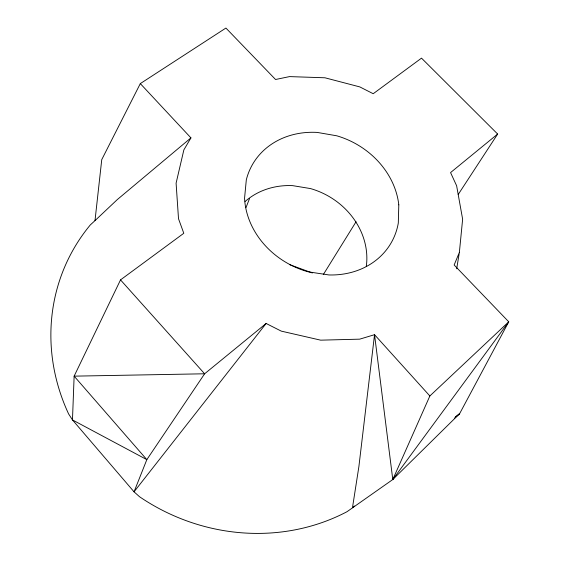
<?xml version="1.0" encoding="UTF-8"?>
<svg xmlns="http://www.w3.org/2000/svg" width="561" height="561" viewBox="0 0 561 561"><rect width="100%" height="100%" fill="white"/><g stroke="black" fill="none" stroke-linecap="round" stroke-linejoin="round"><path stroke-width="0.84" d="M459.375 252.373L462.629 219.183L456.626 185.768L450.56 172.585L497.656 134.051L421.507 58.141L373.212 93.722L359.804 86.906L324.938 77.783L289.511 76.605L275.549 79.501L225.915 28.05L140.306 83.603L101.751 159.619L94.998 220.627L90.328 224.912A197.696 183.587 28.1 0 0 68.624 413.962L72.474 419.923L134.044 491.822L139.528 496.73A197.696 183.587 28.1 0 0 347 511.709L392.784 479.536L459.641 413.653L508.743 321.804L454.151 265.002L459.375 252.373L456.682 268.789M245.956 207.668L249.47 198.72M392.784 479.536L429.859 395.975L508.743 321.804L392.784 479.536L374.538 334.693L359.671 339.16L320.661 340.162L281.285 331.13L266.124 323.473L204.625 373.787L146.835 459.641L134.044 491.822L266.124 323.473M120.524 279.89L74.136 376.151L72.474 419.923L146.835 459.641L74.136 376.151L204.625 373.787L120.524 279.89L183.798 233.278L178.51 218.748L176.098 183.174L183.854 149.906L190.936 137.88L140.306 83.603M323.466 274.322L356.067 221.749M458.183 194.534L497.656 134.051M94.998 220.627L117.242 199.632L190.936 137.88M354.44 506.022L352.469 507.754L358.893 466.556L374.538 334.693L429.859 395.975M454.382 418.268L459.641 413.653L455.483 416.837M289.7 264.673L312.372 272.983M245.094 201.511A72.362 64.157 28.1 0 1 292.604 185.635L310.485 188.573A72.362 64.157 28.1 0 1 366.277 266.566M398.801 204.842L398.303 223.04A79.648 68.807 28.1 0 1 328.963 274.953L308.164 271.812A79.648 68.807 28.1 0 1 244.554 198.299L246.307 179.864A79.648 68.807 28.1 0 1 317.21 132.417L336.761 135.797A79.648 68.807 28.1 0 1 398.801 204.842"/></g></svg>
